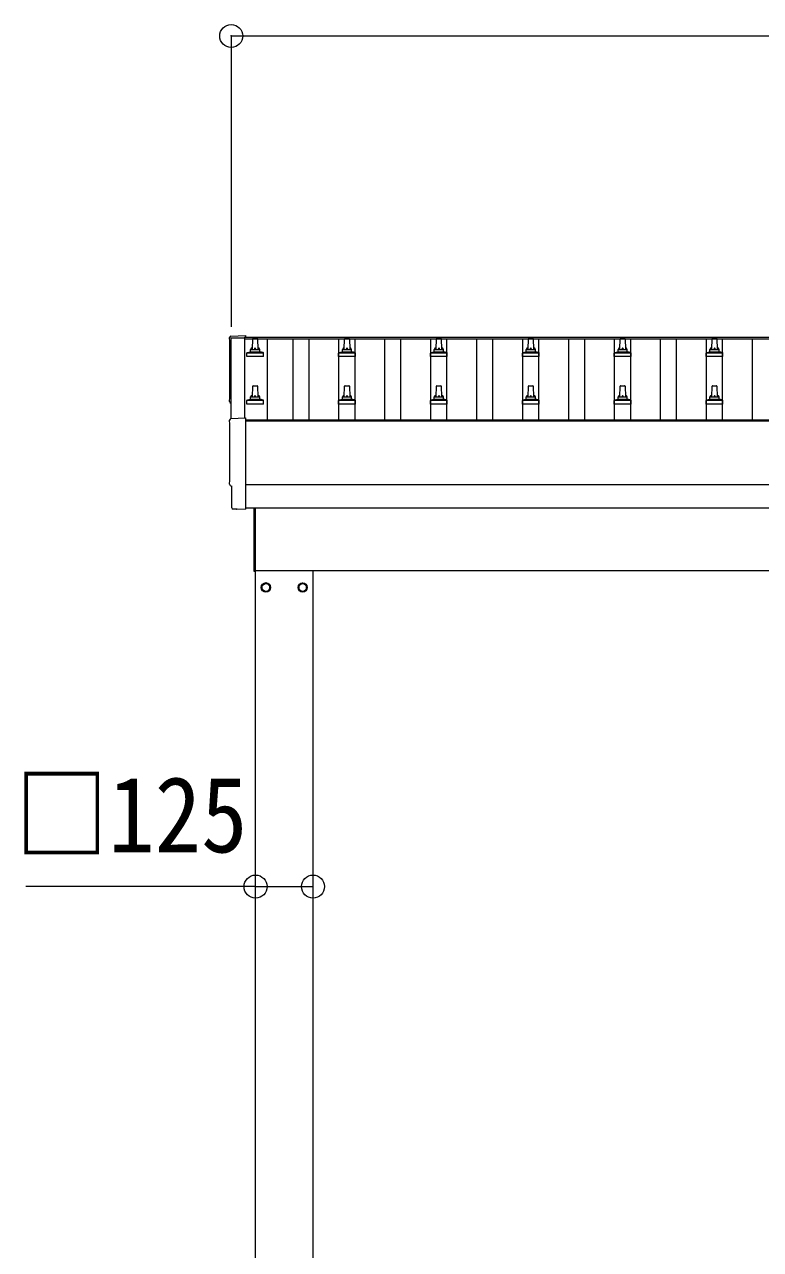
# Model space of a CAD drawing. Units: millimetres at full size, sheet at 1:50; details may follow other scales. Extents: x -14053 to 14053, y -9700 to 9700.
# Drawn here: x -7626 to -6024, y -3245 to -579 of the extents above; entities that cross this region are included whole.
import ezdxf
from ezdxf.enums import TextEntityAlignment as Align

# ---------------------------------------------------------------- set-up
doc = ezdxf.new("R2010")
doc.units = ezdxf.units.MM
doc.header["$LTSCALE"] = 50
doc.header["$PDMODE"] = 32
doc.header["$PDSIZE"] = 50
for name, color, linetype, lineweight in [('0-1_Defpoints', 4, 'Continuous', 9), ('0-3_SHAPE', 5, 'Continuous', 5), ('0-6_PARTS1', 6, 'Continuous', 9)]:
    doc.layers.add(name, color=color, linetype=linetype, lineweight=lineweight)
doc.styles.add('ＭＳ ゴシック', font='')
doc.styles.get('ＭＳ ゴシック').set_extended_font_data('MS Gothic')

msp = doc.modelspace()

# ---------------------------------------------------------------- linework, layer by layer
at = {"layer": '0-1_Defpoints'}
for p, q in [((-7175.78, -1436.47), (-7175.78, -1260.43)), ((-7175.78, -1260.43), (-7146.78, -1260.43)), ((-7146.78, -1259.47), (-1100.78, -1259.47)), ((-7146.78, -1259.47), (-7146.78, -1263.05)), ((-7146.78, -1260.43), (-7146.78, -1434.95)), ((-7146.78, -1263.05), (-1100.78, -1263.05)), ((-7144.78, -1439.08), (-1102.78, -1439.08)), ((-7144.78, -1440.97), (-1102.78, -1440.97)), ((-1102.78, -1580.85), (-7144.78, -1580.85)), ((-7164.41, -1633.7), (-7171.33, -1633.34)), ((-7144.78, -1630.68), (-1102.78, -1630.68)), ((-7144.78, -1632.7), (-7144.78, -1633.7)), ((-7125.78, -1769.41), (-7125.78, -1630.78)), ((-7123.78, -1630.78), (-7123.78, -1769.41)), ((-7123.78, -1769.41), (-7125.78, -1769.41)), ((-7123.78, -1766.91), (-1217.82, -1766.91)), ((-7122.78, -4766.91), (-7122.78, -1766.91)), ((-6997.78, -1766.91), (-6997.78, -4766.91)), ((-7091.68, -1803.66), (-7091.78, -1803.66)), ((-7091.68, -1804.16), (-7091.78, -1804.16)), ((-7028.87, -1803.66), (-7028.77, -1803.66)), ((-7028.87, -1804.16), (-7028.77, -1804.16))]:
    msp.add_line(p, q, dxfattribs=at)
for points in [[(-7176.35, -1257.07), (-7144.78, -1255.41), (-7144.78, -1259.47)], [(-7176.35, -1436.5), (-7144.78, -1434.85), (-7144.78, -1632.7)], [(-7174.17, -1630.35), (-7174.17, -1583.32), (-7174.77, -1583.32)], [(-7163.67, -1633.43), (-7163, -1632.8), (-7144.78, -1633.71)]]:
    msp.add_lwpolyline(points, dxfattribs=at)
for points in [[(-7100.28, -1794.1), (-7108.78, -1799.01), (-7108.78, -1808.82), (-7100.28, -1813.73), (-7091.78, -1808.82), (-7091.78, -1799.01)], [(-7020.28, -1794.1), (-7011.78, -1799.01), (-7011.78, -1808.82), (-7020.28, -1813.73), (-7028.78, -1808.82), (-7028.78, -1799.01)]]:
    msp.add_lwpolyline(points, close=True, dxfattribs=at)
for centre, radius in [((-7100.28, -1803.91), 10), ((-7100.28, -1803.91), 8.5), ((-7020.28, -1803.91), 10), ((-7020.28, -1803.91), 8.5)]:
    msp.add_circle(centre, radius, dxfattribs=at)
for centre, start, end in [((-7100.28, -1803.91), 171.25399, 188.74601), ((-7100.28, -1803.91), 111.25399, 128.74601), ((-7100.28, -1803.91), 231.25399, 248.74601), ((-7100.28, -1803.91), 51.25399, 68.74601), ((-7100.28, -1803.91), 291.25399, 308.74601), ((-7100.28, -1803.91), 1.66581, 8.74601), ((-7100.28, -1803.91), 351.25399, 358.33419), ((-7020.28, -1803.91), 171.25399, 178.33419), ((-7020.28, -1803.91), 181.66581, 188.74601), ((-7020.28, -1803.91), 111.25399, 128.74601), ((-7020.28, -1803.91), 231.25399, 248.74601), ((-7020.28, -1803.91), 51.25399, 68.74601), ((-7020.28, -1803.91), 291.25399, 308.74601), ((-7020.28, -1803.91), 351.25399, 8.74601)]:
    msp.add_arc(centre, 8.6, start, end, dxfattribs=at)
for centre, major_axis, ratio, start_param, end_param in [((-7176.19, -1260.06), (-3, 0), 0.99863, 4.7647489, 6.2979817), ((-11942.05, -1330.49), (4763.38, 0), 0.99863, 6.2686928, 6.2979817), ((-7174.77, -1399.49), (-4.41, 0), 0.99863, 6.2686928, 7.6252171), ((-7176.19, -1439.5), (-3, 0), 0.99863, 4.7647489, 6.2979817), ((-11942.05, -1509.92), (4763.38, 0), 0.99863, 6.2686928, 6.2979817), ((-7174.77, -1578.92), (-4.41, 0), 0.99863, 6.2686928, 7.8539816), ((-7171.17, -1630.34), (-2.18, -2.07), 0.9974, 5.5252311, 7.0411395), ((-7164.36, -1632.71), (-0.727, -0.69), 0.9974, 0.7579542, 1.5707963)]:
    msp.add_ellipse(centre, major_axis=major_axis, ratio=ratio, start_param=start_param, end_param=end_param, dxfattribs=at)
at = {"layer": '0-3_SHAPE'}
for p, q in [((-7129.78, -1285.99), (-7129.05, -1262.46)), ((-7128.05, -1261.49), (-7119.5, -1261.49)), ((-7118.5, -1262.46), (-7117.78, -1285.99)), ((-6929.78, -1285.99), (-6929.05, -1262.46)), ((-6928.05, -1261.49), (-6919.5, -1261.49)), ((-6918.5, -1262.46), (-6917.78, -1285.99)), ((-6729.78, -1285.99), (-6729.05, -1262.46)), ((-6728.05, -1261.49), (-6719.5, -1261.49)), ((-6718.5, -1262.46), (-6717.78, -1285.99)), ((-6529.78, -1285.99), (-6529.05, -1262.46)), ((-6528.05, -1261.49), (-6519.5, -1261.49)), ((-6518.5, -1262.46), (-6517.78, -1285.99)), ((-6329.78, -1285.99), (-6329.05, -1262.46)), ((-6328.05, -1261.49), (-6319.5, -1261.49)), ((-6318.5, -1262.46), (-6317.78, -1285.99)), ((-6129.78, -1285.99), (-6129.05, -1262.46)), ((-6128.05, -1261.49), (-6119.5, -1261.49)), ((-6118.5, -1262.46), (-6117.78, -1285.99)), ((-7142.03, -1301.49), (-7142.03, -1293.77)), ((-7105.53, -1301.49), (-7142.03, -1301.49)), ((-7141.65, -1292.99), (-7105.91, -1292.99)), ((-7141.26, -1292.8), (-7134.54, -1291.17)), ((-7134.16, -1290.99), (-7113.4, -1290.99)), ((-7133.78, -1290.2), (-7133.78, -1285.99)), ((-7132.78, -1285.99), (-7114.78, -1285.99)), ((-7113.78, -1290.2), (-7113.78, -1285.99)), ((-7106.29, -1292.8), (-7113.01, -1291.17)), ((-7105.53, -1301.49), (-7105.53, -1293.77)), ((-6942.03, -1301.49), (-6942.03, -1293.77)), ((-6905.53, -1301.49), (-6942.03, -1301.49)), ((-6941.65, -1292.99), (-6905.91, -1292.99)), ((-6941.26, -1292.8), (-6934.54, -1291.17)), ((-6934.16, -1290.99), (-6913.4, -1290.99)), ((-6933.78, -1290.2), (-6933.78, -1285.99)), ((-6932.78, -1285.99), (-6914.78, -1285.99)), ((-6913.78, -1290.2), (-6913.78, -1285.99)), ((-6906.29, -1292.8), (-6913.01, -1291.17)), ((-6905.53, -1301.49), (-6905.53, -1293.77)), ((-6742.03, -1301.49), (-6742.03, -1293.77)), ((-6705.53, -1301.49), (-6742.03, -1301.49)), ((-6741.65, -1292.99), (-6705.91, -1292.99)), ((-6741.26, -1292.8), (-6734.54, -1291.17)), ((-6734.16, -1290.99), (-6713.4, -1290.99)), ((-6733.78, -1290.2), (-6733.78, -1285.99)), ((-6732.78, -1285.99), (-6714.78, -1285.99)), ((-6713.78, -1290.2), (-6713.78, -1285.99)), ((-6706.29, -1292.8), (-6713.01, -1291.17)), ((-6705.53, -1301.49), (-6705.53, -1293.77)), ((-6542.03, -1301.49), (-6542.03, -1293.77)), ((-6505.53, -1301.49), (-6542.03, -1301.49)), ((-6541.65, -1292.99), (-6505.91, -1292.99)), ((-6541.26, -1292.8), (-6534.54, -1291.17)), ((-6534.16, -1290.99), (-6513.4, -1290.99)), ((-6533.78, -1290.2), (-6533.78, -1285.99)), ((-6532.78, -1285.99), (-6514.78, -1285.99)), ((-6513.78, -1290.2), (-6513.78, -1285.99)), ((-6506.29, -1292.8), (-6513.01, -1291.17)), ((-6505.53, -1301.49), (-6505.53, -1293.77)), ((-6342.03, -1301.49), (-6342.03, -1293.77)), ((-6305.53, -1301.49), (-6342.03, -1301.49)), ((-6341.65, -1292.99), (-6305.91, -1292.99)), ((-6341.26, -1292.8), (-6334.54, -1291.17)), ((-6334.16, -1290.99), (-6313.4, -1290.99)), ((-6333.78, -1290.2), (-6333.78, -1285.99)), ((-6332.78, -1285.99), (-6314.78, -1285.99)), ((-6313.78, -1290.2), (-6313.78, -1285.99)), ((-6306.29, -1292.8), (-6313.01, -1291.17)), ((-6305.53, -1301.49), (-6305.53, -1293.77)), ((-6142.03, -1301.49), (-6142.03, -1293.77)), ((-6105.53, -1301.49), (-6142.03, -1301.49)), ((-6141.65, -1292.99), (-6105.91, -1292.99)), ((-6141.26, -1292.8), (-6134.54, -1291.17)), ((-6134.16, -1290.99), (-6113.4, -1290.99)), ((-6133.78, -1290.2), (-6133.78, -1285.99)), ((-6132.78, -1285.99), (-6114.78, -1285.99)), ((-6113.78, -1290.2), (-6113.78, -1285.99)), ((-6106.29, -1292.8), (-6113.01, -1291.17)), ((-6105.53, -1301.49), (-6105.53, -1293.77)), ((-7129.78, -1389.32), (-7129.05, -1365.79)), ((-7128.05, -1364.82), (-7119.5, -1364.82)), ((-7118.5, -1365.79), (-7117.78, -1389.32)), ((-6929.78, -1389.32), (-6929.05, -1365.79)), ((-6928.05, -1364.82), (-6919.5, -1364.82)), ((-6918.5, -1365.79), (-6917.78, -1389.32)), ((-6729.78, -1389.32), (-6729.05, -1365.79)), ((-6728.05, -1364.82), (-6719.5, -1364.82)), ((-6718.5, -1365.79), (-6717.78, -1389.32)), ((-6529.78, -1389.32), (-6529.05, -1365.79)), ((-6528.05, -1364.82), (-6519.5, -1364.82)), ((-6518.5, -1365.79), (-6517.78, -1389.32)), ((-6329.78, -1389.32), (-6329.05, -1365.79)), ((-6328.05, -1364.82), (-6319.5, -1364.82)), ((-6318.5, -1365.79), (-6317.78, -1389.32)), ((-6129.78, -1389.32), (-6129.05, -1365.79)), ((-6128.05, -1364.82), (-6119.5, -1364.82)), ((-6118.5, -1365.79), (-6117.78, -1389.32)), ((-7142.03, -1404.82), (-7142.03, -1397.11)), ((-7105.53, -1404.82), (-7142.03, -1404.82)), ((-7141.65, -1396.32), (-7105.91, -1396.32)), ((-7141.26, -1396.13), (-7134.54, -1394.5)), ((-7134.16, -1394.32), (-7113.4, -1394.32)), ((-7133.78, -1393.53), (-7133.78, -1389.32)), ((-7132.78, -1389.32), (-7114.78, -1389.32)), ((-7113.78, -1393.53), (-7113.78, -1389.32)), ((-7106.29, -1396.13), (-7113.01, -1394.5)), ((-7105.53, -1404.82), (-7105.53, -1397.11)), ((-6942.03, -1404.82), (-6942.03, -1397.11)), ((-6905.53, -1404.82), (-6942.03, -1404.82)), ((-6941.65, -1396.32), (-6905.91, -1396.32)), ((-6941.26, -1396.13), (-6934.54, -1394.5)), ((-6934.16, -1394.32), (-6913.4, -1394.32)), ((-6933.78, -1393.53), (-6933.78, -1389.32)), ((-6932.78, -1389.32), (-6914.78, -1389.32)), ((-6913.78, -1393.53), (-6913.78, -1389.32)), ((-6906.29, -1396.13), (-6913.01, -1394.5)), ((-6905.53, -1404.82), (-6905.53, -1397.11)), ((-6742.03, -1404.82), (-6742.03, -1397.11)), ((-6705.53, -1404.82), (-6742.03, -1404.82)), ((-6741.65, -1396.32), (-6705.91, -1396.32)), ((-6741.26, -1396.13), (-6734.54, -1394.5)), ((-6734.16, -1394.32), (-6713.4, -1394.32)), ((-6733.78, -1393.53), (-6733.78, -1389.32)), ((-6732.78, -1389.32), (-6714.78, -1389.32)), ((-6713.78, -1393.53), (-6713.78, -1389.32)), ((-6706.29, -1396.13), (-6713.01, -1394.5)), ((-6705.53, -1404.82), (-6705.53, -1397.11)), ((-6542.03, -1404.82), (-6542.03, -1397.11)), ((-6505.53, -1404.82), (-6542.03, -1404.82)), ((-6541.65, -1396.32), (-6505.91, -1396.32)), ((-6541.26, -1396.13), (-6534.54, -1394.5)), ((-6534.16, -1394.32), (-6513.4, -1394.32)), ((-6533.78, -1393.53), (-6533.78, -1389.32)), ((-6532.78, -1389.32), (-6514.78, -1389.32)), ((-6513.78, -1393.53), (-6513.78, -1389.32)), ((-6506.29, -1396.13), (-6513.01, -1394.5)), ((-6505.53, -1404.82), (-6505.53, -1397.11)), ((-6342.03, -1404.82), (-6342.03, -1397.11)), ((-6305.53, -1404.82), (-6342.03, -1404.82)), ((-6341.65, -1396.32), (-6305.91, -1396.32)), ((-6341.26, -1396.13), (-6334.54, -1394.5)), ((-6334.16, -1394.32), (-6313.4, -1394.32)), ((-6333.78, -1393.53), (-6333.78, -1389.32)), ((-6332.78, -1389.32), (-6314.78, -1389.32)), ((-6313.78, -1393.53), (-6313.78, -1389.32)), ((-6306.29, -1396.13), (-6313.01, -1394.5)), ((-6305.53, -1404.82), (-6305.53, -1397.11)), ((-6142.03, -1404.82), (-6142.03, -1397.11)), ((-6105.53, -1404.82), (-6142.03, -1404.82)), ((-6141.65, -1396.32), (-6105.91, -1396.32)), ((-6141.26, -1396.13), (-6134.54, -1394.5)), ((-6134.16, -1394.32), (-6113.4, -1394.32)), ((-6133.78, -1393.53), (-6133.78, -1389.32)), ((-6132.78, -1389.32), (-6114.78, -1389.32)), ((-6113.78, -1393.53), (-6113.78, -1389.32)), ((-6106.29, -1396.13), (-6113.01, -1394.5)), ((-6105.53, -1404.82), (-6105.53, -1397.11))]:
    msp.add_line(p, q, dxfattribs=at)
at = {"layer": '0-3_SHAPE', "color": 4, "lineweight": 9}
for p, q in [((-7097.28, -1263.05), (-7097.28, -1439.08)), ((-7041.28, -1439.08), (-7041.28, -1263.05)), ((-7006.28, -1439.08), (-7006.28, -1263.05)), ((-6941.28, -1439.08), (-6941.28, -1263.05)), ((-6906.28, -1439.08), (-6906.28, -1263.05)), ((-6841.28, -1439.08), (-6841.28, -1263.05)), ((-6806.28, -1439.08), (-6806.28, -1263.05)), ((-6741.28, -1439.08), (-6741.28, -1263.05)), ((-6706.28, -1439.08), (-6706.28, -1263.05)), ((-6641.28, -1439.08), (-6641.28, -1263.05)), ((-6606.28, -1439.08), (-6606.28, -1263.05)), ((-6541.28, -1439.08), (-6541.28, -1263.05)), ((-6506.28, -1439.08), (-6506.28, -1263.05)), ((-6441.28, -1439.08), (-6441.28, -1263.05)), ((-6406.28, -1439.08), (-6406.28, -1263.05)), ((-6341.28, -1439.08), (-6341.28, -1263.05)), ((-6306.28, -1439.08), (-6306.28, -1263.05)), ((-6241.28, -1439.08), (-6241.28, -1263.05)), ((-6206.28, -1439.08), (-6206.28, -1263.05)), ((-6141.28, -1439.08), (-6141.28, -1263.05)), ((-6106.28, -1439.08), (-6106.28, -1263.05)), ((-6041.28, -1439.08), (-6041.28, -1263.05))]:
    msp.add_line(p, q, dxfattribs=at)
at = {"layer": '0-3_SHAPE'}
for centre, radius, start, end in [((-7128.05, -1262.49), 1, 90, 178.60509), ((-7119.5, -1262.49), 1, 1.39491, 90), ((-6928.05, -1262.49), 1, 90, 178.60509), ((-6919.5, -1262.49), 1, 1.39491, 90), ((-6728.05, -1262.49), 1, 90, 178.60509), ((-6719.5, -1262.49), 1, 1.39491, 90), ((-6528.05, -1262.49), 1, 90, 178.60509), ((-6519.5, -1262.49), 1, 1.39491, 90), ((-6328.05, -1262.49), 1, 90, 178.60509), ((-6319.5, -1262.49), 1, 1.39491, 90), ((-6128.05, -1262.49), 1, 90, 178.60509), ((-6119.5, -1262.49), 1, 1.39491, 90), ((-7141.03, -1293.77), 1, 103.62699, 180), ((-7134.78, -1290.2), 1, 283.62699, 0), ((-7129.69, -1286.62), 4.13, 90, 171.17633), ((-7132.78, -1286.99), 1, 90, 180), ((-7120.45, -1285.99), 4.83, 133.60282, 180), ((-7127.11, -1285.99), 4.83, 0, 46.39718), ((-7117.86, -1286.62), 4.13, 8.82367, 90), ((-7114.78, -1286.99), 1, 0, 90), ((-7112.78, -1290.2), 1, 180, 256.37301), ((-7106.53, -1293.77), 1, 0, 76.37301), ((-6941.03, -1293.77), 1, 103.62699, 180), ((-6934.78, -1290.2), 1, 283.62699, 0), ((-6929.69, -1286.62), 4.13, 90, 171.17633), ((-6932.78, -1286.99), 1, 90, 180), ((-6920.45, -1285.99), 4.83, 133.60282, 180), ((-6927.11, -1285.99), 4.83, 0, 46.39718), ((-6917.86, -1286.62), 4.13, 8.82367, 90), ((-6914.78, -1286.99), 1, 0, 90), ((-6912.78, -1290.2), 1, 180, 256.37301), ((-6906.53, -1293.77), 1, 0, 76.37301), ((-6741.03, -1293.77), 1, 103.62699, 180), ((-6734.78, -1290.2), 1, 283.62699, 0), ((-6729.69, -1286.62), 4.13, 90, 171.17633), ((-6732.78, -1286.99), 1, 90, 180), ((-6720.45, -1285.99), 4.83, 133.60282, 180), ((-6727.11, -1285.99), 4.83, 0, 46.39718), ((-6717.86, -1286.62), 4.13, 8.82367, 90), ((-6714.78, -1286.99), 1, 0, 90), ((-6712.78, -1290.2), 1, 180, 256.37301), ((-6706.53, -1293.77), 1, 0, 76.37301), ((-6541.03, -1293.77), 1, 103.62699, 180), ((-6534.78, -1290.2), 1, 283.62699, 0), ((-6529.69, -1286.62), 4.13, 90, 171.17633), ((-6532.78, -1286.99), 1, 90, 180), ((-6520.45, -1285.99), 4.83, 133.60282, 180), ((-6527.11, -1285.99), 4.83, 0, 46.39718), ((-6517.86, -1286.62), 4.13, 8.82367, 90), ((-6514.78, -1286.99), 1, 0, 90), ((-6512.78, -1290.2), 1, 180, 256.37301), ((-6506.53, -1293.77), 1, 0, 76.37301), ((-6341.03, -1293.77), 1, 103.62699, 180), ((-6334.78, -1290.2), 1, 283.62699, 0), ((-6329.69, -1286.62), 4.13, 90, 171.17633), ((-6332.78, -1286.99), 1, 90, 180), ((-6320.45, -1285.99), 4.83, 133.60282, 180), ((-6327.11, -1285.99), 4.83, 0, 46.39718), ((-6317.86, -1286.62), 4.13, 8.82367, 90), ((-6314.78, -1286.99), 1, 0, 90), ((-6312.78, -1290.2), 1, 180, 256.37301), ((-6306.53, -1293.77), 1, 0, 76.37301), ((-6141.03, -1293.77), 1, 103.62699, 180), ((-6134.78, -1290.2), 1, 283.62699, 0), ((-6129.69, -1286.62), 4.13, 90, 171.17633), ((-6132.78, -1286.99), 1, 90, 180), ((-6120.45, -1285.99), 4.83, 133.60282, 180), ((-6127.11, -1285.99), 4.83, 0, 46.39718), ((-6117.86, -1286.62), 4.13, 8.82367, 90), ((-6114.78, -1286.99), 1, 0, 90), ((-6112.78, -1290.2), 1, 180, 256.37301), ((-6106.53, -1293.77), 1, 0, 76.37301), ((-7129.69, -1389.95), 4.13, 90, 171.17633), ((-7128.05, -1365.82), 1, 90, 178.60509), ((-7120.45, -1389.32), 4.83, 133.60282, 180), ((-7127.11, -1389.32), 4.83, 0, 46.39718), ((-7119.5, -1365.82), 1, 1.39491, 90), ((-7117.86, -1389.95), 4.13, 8.82367, 90), ((-6929.69, -1389.95), 4.13, 90, 171.17633), ((-6928.05, -1365.82), 1, 90, 178.60509), ((-6920.45, -1389.32), 4.83, 133.60282, 180), ((-6927.11, -1389.32), 4.83, 0, 46.39718), ((-6919.5, -1365.82), 1, 1.39491, 90), ((-6917.86, -1389.95), 4.13, 8.82367, 90), ((-6729.69, -1389.95), 4.13, 90, 171.17633), ((-6728.05, -1365.82), 1, 90, 178.60509), ((-6720.45, -1389.32), 4.83, 133.60282, 180), ((-6727.11, -1389.32), 4.83, 0, 46.39718), ((-6719.5, -1365.82), 1, 1.39491, 90), ((-6717.86, -1389.95), 4.13, 8.82367, 90), ((-6529.69, -1389.95), 4.13, 90, 171.17633), ((-6528.05, -1365.82), 1, 90, 178.60509), ((-6520.45, -1389.32), 4.83, 133.60282, 180), ((-6527.11, -1389.32), 4.83, 0, 46.39718), ((-6519.5, -1365.82), 1, 1.39491, 90), ((-6517.86, -1389.95), 4.13, 8.82367, 90), ((-6329.69, -1389.95), 4.13, 90, 171.17633), ((-6328.05, -1365.82), 1, 90, 178.60509), ((-6320.45, -1389.32), 4.83, 133.60282, 180), ((-6327.11, -1389.32), 4.83, 0, 46.39718), ((-6319.5, -1365.82), 1, 1.39491, 90), ((-6317.86, -1389.95), 4.13, 8.82367, 90), ((-6129.69, -1389.95), 4.13, 90, 171.17633), ((-6128.05, -1365.82), 1, 90, 178.60509), ((-6120.45, -1389.32), 4.83, 133.60282, 180), ((-6127.11, -1389.32), 4.83, 0, 46.39718), ((-6119.5, -1365.82), 1, 1.39491, 90), ((-6117.86, -1389.95), 4.13, 8.82367, 90), ((-7141.03, -1397.11), 1, 103.62699, 180), ((-7134.78, -1393.53), 1, 283.62699, 0), ((-7132.78, -1390.32), 1, 90, 180), ((-7114.78, -1390.32), 1, 0, 90), ((-7112.78, -1393.53), 1, 180, 256.37301), ((-7106.53, -1397.11), 1, 0, 76.37301), ((-6941.03, -1397.11), 1, 103.62699, 180), ((-6934.78, -1393.53), 1, 283.62699, 0), ((-6932.78, -1390.32), 1, 90, 180), ((-6914.78, -1390.32), 1, 0, 90), ((-6912.78, -1393.53), 1, 180, 256.37301), ((-6906.53, -1397.11), 1, 0, 76.37301), ((-6741.03, -1397.11), 1, 103.62699, 180), ((-6734.78, -1393.53), 1, 283.62699, 0), ((-6732.78, -1390.32), 1, 90, 180), ((-6714.78, -1390.32), 1, 0, 90), ((-6712.78, -1393.53), 1, 180, 256.37301), ((-6706.53, -1397.11), 1, 0, 76.37301), ((-6541.03, -1397.11), 1, 103.62699, 180), ((-6534.78, -1393.53), 1, 283.62699, 0), ((-6532.78, -1390.32), 1, 90, 180), ((-6514.78, -1390.32), 1, 0, 90), ((-6512.78, -1393.53), 1, 180, 256.37301), ((-6506.53, -1397.11), 1, 0, 76.37301), ((-6341.03, -1397.11), 1, 103.62699, 180), ((-6334.78, -1393.53), 1, 283.62699, 0), ((-6332.78, -1390.32), 1, 90, 180), ((-6314.78, -1390.32), 1, 0, 90), ((-6312.78, -1393.53), 1, 180, 256.37301), ((-6306.53, -1397.11), 1, 0, 76.37301), ((-6141.03, -1397.11), 1, 103.62699, 180), ((-6134.78, -1393.53), 1, 283.62699, 0), ((-6132.78, -1390.32), 1, 90, 180), ((-6114.78, -1390.32), 1, 0, 90), ((-6112.78, -1393.53), 1, 180, 256.37301), ((-6106.53, -1397.11), 1, 0, 76.37301)]:
    msp.add_arc(centre, radius, start, end, dxfattribs=at)
at = {"layer": '0-6_PARTS1'}
for p, q in [((-7175.78, -603.76), (-7175.78, -1236.58)), ((-7175.78, -603.76), (-1071.78, -603.76)), ((-7122.78, -2454.91), (-7622.78, -2454.91)), ((-7122.78, -2454.91), (-6997.78, -2454.91))]:
    msp.add_line(p, q, dxfattribs=at)
for p in [(-7175.78, -603.76), (-7122.78, -2454.91), (-6997.78, -2454.91)]:
    msp.add_point(p, dxfattribs=at)

# ---------------------------------------------------------------- texts
at = {"layer": '0-6_PARTS1', "color": 7, "style": 'ＭＳ ゴシック', "width": 0.9}
msp.add_text('□125', height=165, dxfattribs=at).set_placement((-7645.93, -2429.91), align=Align.BOTTOM_LEFT)

doc.saveas('drawing.dxf')
